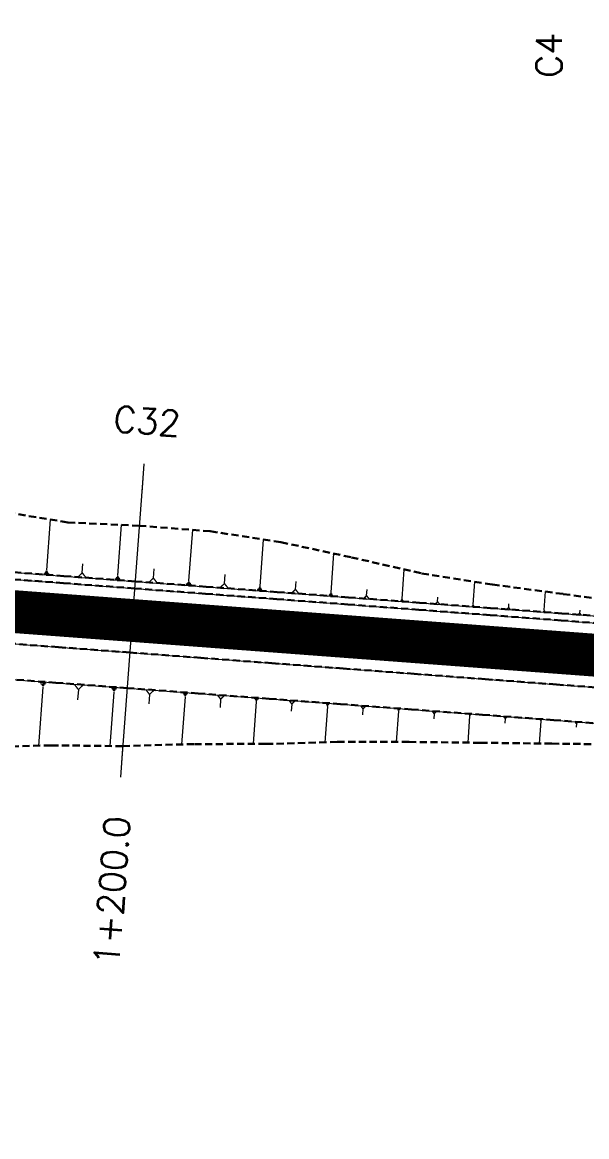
# Model space of a CAD drawing. Header units: metres. Extents: x 544752 to 548977, y 1840603 to 1844608.
# Drawn here: x 547707.7 to 547747.3, y 1842240 to 1842318.1 of the extents above; entities that cross this region are included whole.
import ezdxf

# ---------------------------------------------------------------- set-up
doc = ezdxf.new("R2010")
doc.units = ezdxf.units.M
doc.header["$MEASUREMENT"] = 0
for name, pattern in [('ACAD_ISO02W100', [15, 12, -3]), ('Anordnung Grundriss$0$GESTRICHELT', [0.75, 0.5, -0.25]), ('HIDDEN', [0.375, 0.25, -0.125])]:
    doc.linetypes.add(name, pattern=pattern)
doc.layers.add('C-ROAD', color=7, linetype='Continuous')
for name, color, linetype, lineweight in [('C-ROAD-CORR', 5, 'Continuous', 0), ('C-ROAD-SAMP', 150, 'HIDDEN', 0), ('C-ROAD-SAMP-TEXT', 11, 'Continuous', 0), ('C-TOPO-FEAT', 94, 'Continuous', 5)]:
    doc.layers.add(name, color=color, linetype=linetype, lineweight=lineweight)

msp = doc.modelspace()

# ---------------------------------------------------------------- linework, layer by layer
at = {"layer": 'C-ROAD-CORR', "color": 160, "linetype": 'Continuous'}
for p, q in [((547709.3942391551, 1842279.753727906, 509.2426992675142), (547709.6598303951, 1842283.296207998, 506.874417761262)), ((547714.3802186557, 1842279.379550744, 509.2313738568928), (547714.6455124541, 1842282.918063532, 506.8657446430783)), ((547719.3663689473, 1842279.007651607, 509.2185255006235), (547719.6332471648, 1842282.567297519, 506.8387679961243)), ((547724.3505379844, 1842278.609326314, 509.2233440260387), (547724.5971701568, 1842281.898928638, 507.024120841865)), ((547729.3327008728, 1842278.184242832, 509.2460514098076), (547729.536982246, 1842280.908966347, 507.4244710076877)), ((547711.8867919556, 1842279.560811249, 509.240932850722), (547711.9342087049, 1842280.19326016, 508.8181169083676)), ((547716.8734091544, 1842279.195139761, 509.223921076161), (547716.9220501354, 1842279.843917586, 508.7901886391334)), ((547734.3141297176, 1842277.749368608, 509.2753042729616), (547734.4679722284, 1842279.801333995, 507.9034880453297)), ((547709.1820541802, 1842279.510988123, 509.4146486684249), (547709.5678575537, 1842279.482063191, 509.4146486684249)), ((547709.2351004239, 1842279.571673069, 509.3716613181973), (547709.5244529541, 1842279.54997937, 509.3716613181973)), ((547709.2881466676, 1842279.632358015, 509.3286739679696), (547709.4810483544, 1842279.617895549, 509.3286739679696)), ((547709.3411929114, 1842279.693042961, 509.2856866177419), (547709.4376437548, 1842279.685811728, 509.2856866177419)), ((547714.1682713118, 1842279.137082811, 509.4031306877519), (547714.5536426152, 1842279.108190273, 509.4031306877519)), ((547714.2212581477, 1842279.197699795, 509.3601914800371), (547714.5102866254, 1842279.17603039, 509.3601914800371)), ((547714.2742449837, 1842279.258316778, 509.3172522723223), (547714.4669306355, 1842279.243870508, 509.3172522723223)), ((547714.3272318197, 1842279.318933761, 509.2743130646076), (547714.4235746455, 1842279.311710626, 509.2743130646076)), ((547721.8587406629, 1842278.81231962, 509.2183738226956), (547721.9060285476, 1842279.443049722, 508.7967069687854)), ((547719.1531557865, 1842278.763735578, 509.3913081179494), (547719.5408286499, 1842278.734670484, 509.3913081179494)), ((547719.2064590767, 1842278.824714585, 509.348112463618), (547719.4972137242, 1842278.802915765, 509.348112463618)), ((547719.2597623669, 1842278.885693592, 509.3049168092865), (547719.4535987986, 1842278.871161046, 509.3049168092865)), ((547719.3130656572, 1842278.9466726, 509.261721154955), (547719.4099838729, 1842278.939406326, 509.261721154955)), ((547724.1534997035, 1842278.383914361, 509.3830189244837), (547724.51176274, 1842278.357054217, 509.3830189244837)), ((547724.2027592737, 1842278.440267349, 509.3431001998725), (547724.4714565511, 1842278.420122241, 509.3431001998725)), ((547724.252018844, 1842278.496620337, 509.3031814752612), (547724.4311503621, 1842278.483190265, 509.3031814752612)), ((547724.3012784142, 1842278.552973326, 509.26326275065), (547724.3908441733, 1842278.54625829, 509.26326275065)), ((547726.8418543237, 1842278.399917626, 509.2326031536743), (547726.8833431568, 1842278.95329945, 508.8626465394771)), ((547731.823458649, 1842277.967383975, 509.2602912558772), (547731.8561227769, 1842278.40306108, 508.9690246849732)), ((547739.2970805556, 1842277.334794865, 509.2909854996462), (547739.4172542898, 1842278.937683051, 508.2193943124104)), ((547744.2810868904, 1842276.934299437, 509.2972548423425), (547744.3792218459, 1842278.243232389, 508.4221838117654)), ((547729.1694973048, 1842277.997537818, 509.3783075026889), (547729.4662406871, 1842277.975290002, 509.3783075026889)), ((547729.2102981969, 1842278.044214071, 509.3452434794686), (547729.4328557334, 1842278.02752821, 509.3452434794686)), ((547729.2510990888, 1842278.090890325, 509.3121794562483), (547729.3994707799, 1842278.079766417, 509.3121794562483)), ((547729.2918999809, 1842278.137566578, 509.2791154330279), (547729.3660858263, 1842278.132004624, 509.2791154330279)), ((547734.1912225418, 1842277.608762699, 509.3749051767711), (547734.4146973809, 1842277.592008065, 509.3749051767711)), ((547734.2219493358, 1842277.643914177, 509.3500049508187), (547734.3895554651, 1842277.631348201, 509.3500049508187)), ((547734.2526761298, 1842277.679065654, 509.3251047248663), (547734.3644135492, 1842277.670688336, 509.3251047248663)), ((547734.2834029237, 1842277.714217131, 509.300204498914), (547734.3392716334, 1842277.710028472, 509.300204498914)), ((547736.8053412115, 1842277.538561479, 509.2854983111414), (547736.8297383959, 1842277.863973341, 509.067948212175)), ((547739.2010718895, 1842277.224960874, 509.3687885235593), (547739.3756387614, 1842277.211873028, 509.3687885235593)), ((547739.225074056, 1842277.252419372, 509.349337767581), (547739.35599921, 1842277.242603487, 509.349337767581)), ((547739.2490762225, 1842277.279877869, 509.3298870116028), (547739.3363596585, 1842277.273333947, 509.3298870116028)), ((547739.273078389, 1842277.307336367, 509.3104362556245), (547739.3167201071, 1842277.304064406, 509.3104362556245)), ((547741.7889971567, 1842277.133392522, 509.2948920840785), (547741.8086823666, 1842277.395955641, 509.1193587391559)), ((547744.2026853471, 1842276.844608008, 509.3607894935499), (547744.3452382297, 1842276.833920355, 509.3607894935499)), ((547744.2222857329, 1842276.867030866, 509.344905830748), (547744.3292003949, 1842276.859015126, 509.344905830748)), ((547744.2418861187, 1842276.889453723, 509.3290221679462), (547744.3131625601, 1842276.884109896, 509.3290221679462)), ((547744.2614865046, 1842276.91187658, 509.3131385051443), (547744.2971247252, 1842276.909204667, 509.3131385051443)), ((547746.7731938801, 1842276.735436514, 509.2994637284121), (547746.7892511738, 1842276.949610157, 509.1562805728613)), ((547709.119969586, 1842271.555233993, 509.1277514815771), (547708.8121646254, 1842267.449703461, 506.3830495273345)), ((547709.3658797591, 1842271.83655543, 509.3270309403203), (547708.9187558548, 1842271.870077762, 509.3270309403203)), ((547709.3044022158, 1842271.766225071, 509.2772110756345), (547708.9690592877, 1842271.79136682, 509.2772110756345)), ((547709.2429246726, 1842271.695894712, 509.2273912109487), (547709.0193627204, 1842271.712655877, 509.2273912109487)), ((547709.1814471292, 1842271.625564352, 509.1775713462629), (547709.0696661533, 1842271.633944935, 509.1775713462629)), ((547711.6141768154, 1842271.384384257, 509.1327043436301), (547711.5605905652, 1842270.669645984, 508.6548748599903)), ((547714.1081690232, 1842271.210666546, 509.1357398569018), (547713.8245270011, 1842267.427423484, 506.6064992276095)), ((547714.3347750488, 1842271.469904023, 509.3193757168366), (547713.9227507329, 1842271.500794824, 509.3193757168366)), ((547714.2781235423, 1842271.405094654, 509.2734667518529), (547713.9691053055, 1842271.428262755, 509.2734667518529)), ((547714.221472036, 1842271.340285285, 509.2275577868692), (547714.015459878, 1842271.355730685, 509.2275577868692)), ((547714.1648205295, 1842271.275475915, 509.1816488218855), (547714.0618144507, 1842271.283198616, 509.1816488218855)), ((547716.6025732046, 1842271.042443773, 509.1424489432335), (547716.5537777978, 1842270.391606205, 508.7073394899177)), ((547719.0972074518, 1842270.877289642, 509.1512095316521), (547718.8469727975, 1842267.539637087, 506.9198629568645)), ((547719.2971238114, 1842271.105994119, 509.3132167532381), (547718.9336277349, 1842271.1332466, 509.3132167532381)), ((547719.2471447216, 1842271.048817999, 509.2727149478416), (547718.9745226641, 1842271.069257361, 509.2727149478416)), ((547719.1971656316, 1842270.99164188, 509.2322131424451), (547719.0154175934, 1842271.005268121, 509.2322131424451)), ((547719.1471865417, 1842270.934465761, 509.1917113370486), (547719.0563125226, 1842270.941278881, 509.1917113370486)), ((547721.5915486381, 1842270.708226636, 509.1573568906663), (547721.5487048421, 1842270.136772193, 508.7753180492996)), ((547724.085726165, 1842270.536980725, 509.1620448951375), (547723.8631723917, 1842267.568538276, 507.1775291964483)), ((547724.2635278376, 1842270.740385983, 509.3061309273866), (547723.940241586, 1842270.764623803, 509.3061309273866)), ((547724.2190774194, 1842270.689534668, 509.2701094193243), (547723.9766127308, 1842270.707713034, 509.2701094193243)), ((547724.1746270013, 1842270.638683354, 509.234087911262), (547724.0129838755, 1842270.650802264, 509.234087911262)), ((547724.1301765831, 1842270.587832039, 509.1980664031997), (547724.0493550203, 1842270.593891495, 509.1980664031997)), ((547729.2257195478, 1842270.376541847, 509.3000078593182), (547728.951283691, 1842270.397117195, 509.3000078593182)), ((547726.5801786641, 1842270.36940242, 509.1691848320877), (547726.5425940657, 1842269.868095631, 508.8340423423538)), ((547729.074784721, 1842270.203872284, 509.1776940475391), (547728.885860091, 1842267.683978403, 507.4930499786816)), ((547729.1879858412, 1842270.333374457, 509.2694294063734), (547728.9821589484, 1842270.348805967, 509.2694294063734)), ((547729.1502521344, 1842270.290207066, 509.2388509534287), (547729.013034206, 1842270.300494739, 509.2388509534287)), ((547729.1125184278, 1842270.247039675, 509.2082725004839), (547729.0439094634, 1842270.252183512, 509.2082725004839)), ((547731.5691137732, 1842270.034647431, 509.183733206011), (547731.5373999501, 1842269.611645577, 508.9009405178039)), ((547734.0632881324, 1842269.86335927, 509.1883929643868), (547733.9018757801, 1842267.710426649, 507.7490763338034)), ((547734.1922429724, 1842270.010883712, 509.2928947441392), (547733.9577720236, 1842270.02846276, 509.2928947441392)), ((547734.1600042625, 1842269.974002601, 509.2667692992011), (547733.9841510508, 1842269.987186888, 509.2667692992011)), ((547734.1277655524, 1842269.937121491, 509.240643854263), (547734.0105300781, 1842269.945911015, 509.240643854263)), ((547734.0955268424, 1842269.90024038, 509.2145184093249), (547734.0369091053, 1842269.904635143, 509.2145184093249)), ((547736.5573449148, 1842269.69050286, 509.1920042893623), (547736.5300906752, 1842269.326983337, 508.9489777823844)), ((547739.1623206518, 1842269.643737152, 509.284969276327), (547738.9605238994, 1842269.65886651, 509.284969276327)), ((547739.134574498, 1842269.61199553, 509.2624844867628), (547738.9832269337, 1842269.623342548, 509.2624844867628)), ((547739.0513360368, 1842269.516770663, 509.1950301180702), (547738.9124169567, 1842267.663855352, 507.9562863710148)), ((547739.1068283443, 1842269.580253907, 509.2399996971986), (547739.0059299681, 1842269.587818587, 509.2399996971986)), ((547739.0790821905, 1842269.548512285, 509.2175149076344), (547739.0286330024, 1842269.552294625, 509.2175149076344)), ((547741.5453190857, 1842269.342930789, 509.1979839606544), (547741.5220092997, 1842269.032022745, 508.9901302105905)), ((547744.0392976264, 1842269.169030784, 509.2008976026887), (547743.9219207605, 1842267.603447482, 508.1542461373829)), ((547744.133071831, 1842269.27630855, 509.276889874702), (547743.962567748, 1842269.289091795, 509.276889874702)), ((547744.1096282798, 1842269.249489109, 509.2578918066986), (547743.9817502176, 1842269.259076542, 509.2578918066986)), ((547744.0861847287, 1842269.222669667, 509.2388937386953), (547744.0009326872, 1842269.229061289, 509.2388937386953)), ((547744.0627411775, 1842269.195850225, 509.219895670692), (547744.0201151568, 1842269.199046036, 509.219895670692)), ((547746.5332768767, 1842268.995140242, 509.2038175717674), (547746.5138787084, 1842268.736405711, 509.0308437825666))]:
    msp.add_line(p, q, dxfattribs=at)
at = {"layer": 'C-ROAD-CORR', "color": 5, "linetype": 'Anordnung Grundriss$0$GESTRICHELT', "lineweight": 30, "extrusion": (0.04147128418043651, 0.5531477561748285, 0.8320502944096457), "const_width": 0.1, "elevation": 1042190.834683747}
msp.add_lwpolyline([(-408444.1681811049, -1562367.825074773), (-408443.8829998829, -1562368.205316402), (-408443.597818661, -1562367.825074773)], dxfattribs=at)
at = {"layer": 'C-ROAD-CORR', "color": 5, "linetype": 'Anordnung Grundriss$0$GESTRICHELT', "lineweight": 30, "extrusion": (0.04147128429242194, 0.5531477561893069, 0.8320502943944388), "const_width": 0.1, "elevation": 1042190.825148153}
msp.add_lwpolyline([(-408449.1751696423, -1562367.831529687), (-408448.8826254546, -1562368.221588604), (-408448.5900812674, -1562367.831529687)], dxfattribs=at)
at = {"layer": 'C-ROAD-CORR', "color": 5, "linetype": 'Anordnung Grundriss$0$GESTRICHELT', "lineweight": 30, "extrusion": (0.04147128406309252, 0.5531477562764879, 0.832050294347911), "const_width": 0.1, "elevation": 1042190.815559537}
msp.add_lwpolyline([(-408454.1678279844, -1562367.837713895), (-408453.8834218007, -1562368.21692214), (-408453.5990156167, -1562367.837713895)], dxfattribs=at)
at = {"layer": 'C-ROAD-CORR', "color": 5, "linetype": 'Anordnung Grundriss$0$GESTRICHELT', "lineweight": 30, "extrusion": (0.04147128409407416, 0.5531477561857183, 0.8320502944067105), "const_width": 0.1, "elevation": 1042190.805785716}
msp.add_lwpolyline([(-408459.1328228433, -1562367.844263188), (-408458.8832942218, -1562368.176968017), (-408458.6337656005, -1562367.844263188)], dxfattribs=at)
at = {"layer": 'C-ROAD-CORR', "color": 5, "linetype": 'Anordnung Grundriss$0$GESTRICHELT', "lineweight": 30, "extrusion": (0.04147128427790123, 0.5531477564117926, 0.8320502942472539), "const_width": 0.1, "elevation": 1042190.796679218}
msp.add_lwpolyline([(-408464.0791844989, -1562367.850481284), (-408463.8827307982, -1562368.112419552), (-408463.686277098, -1562367.850481284)], dxfattribs=at)
at = {"layer": 'C-ROAD-CORR', "color": 5, "linetype": 'Anordnung Grundriss$0$GESTRICHELT', "lineweight": 30, "extrusion": (0.0414712839010782, 0.5531477561165251, 0.8320502944623296), "const_width": 0.1, "elevation": 1042190.786305367}
msp.add_lwpolyline([(-408469.0306616711, -1562367.857084398), (-408468.8839283127, -1562368.052728876), (-408468.7371949545, -1562367.857084398)], dxfattribs=at)
at = {"layer": 'C-ROAD-CORR', "color": 5, "linetype": 'Anordnung Grundriss$0$GESTRICHELT', "lineweight": 30, "extrusion": (0.0414712836452346, 0.5531477565607025, 0.8320502941797919), "const_width": 0.1, "elevation": 1042190.777359788}
msp.add_lwpolyline([(-408474.0032984091, -1562367.862792619), (-408473.8849045433, -1562368.020651106), (-408473.766510678, -1562367.862792619)], dxfattribs=at)
at = {"layer": 'C-ROAD-CORR', "color": 5, "linetype": 'Anordnung Grundriss$0$GESTRICHELT', "lineweight": 30, "extrusion": (0.04147128348562862, 0.5531477560713911, 0.8320502945130417), "const_width": 0.1, "elevation": 1042190.766747488}
msp.add_lwpolyline([(-408478.9818938415, -1562367.869759363), (-408478.8853195569, -1562367.998525076), (-408478.7887452719, -1562367.869759363)], dxfattribs=at)
at = {"layer": 'C-ROAD-CORR', "color": 5, "linetype": 'Anordnung Grundriss$0$GESTRICHELT', "lineweight": 30, "extrusion": (0.04147128437040091, 0.5531477563383241, -0.8320502942914855), "const_width": 0.1, "elevation": 1041338.962926466}
msp.add_lwpolyline([(-408443.8995585823, 1562926.725858235), (-408444.2218453803, 1562926.296142505), (-408444.5441321777, 1562926.725858236)], dxfattribs=at)
at = {"layer": 'C-ROAD-CORR', "color": 5, "linetype": 'Anordnung Grundriss$0$GESTRICHELT', "lineweight": 30, "extrusion": (0.0414712841395987, 0.553147756273564, -0.8320502943460418), "const_width": 0.1, "elevation": 1041338.972304315}
msp.add_lwpolyline([(-408448.9291352755, 1562926.719406879), (-408449.222608234, 1562926.328109601), (-408449.5160811928, 1562926.719406879)], dxfattribs=at)
at = {"layer": 'C-ROAD-CORR', "color": 5, "linetype": 'Anordnung Grundriss$0$GESTRICHELT', "lineweight": 30, "extrusion": (0.04147128397960488, 0.5531477563761361, -0.8320502942858262), "const_width": 0.1, "elevation": 1041338.982029276}
msp.add_lwpolyline([(-408453.9654965263, 1562926.712775658), (-408454.2231743779, 1562926.369205189), (-408454.4808522293, 1562926.712775658)], dxfattribs=at)
at = {"layer": 'C-ROAD-CORR', "color": 5, "linetype": 'Anordnung Grundriss$0$GESTRICHELT', "lineweight": 30, "extrusion": (0.04147128429229318, 0.5531477563331875, -0.8320502942987934), "const_width": 0.1, "elevation": 1041338.991745009}
msp.add_lwpolyline([(-408458.9960606274, 1562926.70657728), (-408459.2221077916, 1562926.405181061), (-408459.448154956, 1562926.70657728)], dxfattribs=at)
at = {"layer": 'C-ROAD-CORR', "color": 5, "linetype": 'Anordnung Grundriss$0$GESTRICHELT', "lineweight": 30, "extrusion": (0.04147128395359627, 0.5531477562453861, -0.8320502943740452), "const_width": 0.1, "elevation": 1041339.001021299}
msp.add_lwpolyline([(-408464.0324908631, 1562926.700099904), (-408464.2232290924, 1562926.445782264), (-408464.4139673225, 1562926.700099904)], dxfattribs=at)
at = {"layer": 'C-ROAD-CORR', "color": 5, "linetype": 'Anordnung Grundriss$0$GESTRICHELT', "lineweight": 30, "extrusion": (0.04147128424848194, 0.5531477560415177, -0.8320502944948793), "const_width": 0.1, "elevation": 1041339.010430771}
msp.add_lwpolyline([(-408469.0582651739, 1562926.694100524), (-408469.2221818792, 1562926.475544917), (-408469.3860985846, 1562926.694100524)], dxfattribs=at)
at = {"layer": 'C-ROAD-CORR', "color": 5, "linetype": 'Anordnung Grundriss$0$GESTRICHELT', "lineweight": 30, "extrusion": (0.04147128430174061, 0.5531477560691274, -0.8320502944738698), "const_width": 0.1, "elevation": 1041339.020134414}
msp.add_lwpolyline([(-408474.0818156966, 1562926.687676628), (-408474.2220090534, 1562926.500752152), (-408474.3622024109, 1562926.687676628)], dxfattribs=at)
at = {"layer": 'C-ROAD-CORR', "color": 5, "linetype": 'Anordnung Grundriss$0$GESTRICHELT', "lineweight": 30, "extrusion": (0.04147128459992637, 0.5531477561084814, -0.832050294432845), "const_width": 0.1, "elevation": 1041339.029993863}
msp.add_lwpolyline([(-408479.1043447697, 1562926.681364272), (-408479.2210122641, 1562926.525807613), (-408479.3376797583, 1562926.681364272)], dxfattribs=at)
at = {"layer": 'C-ROAD-CORR', "color": 11, "linetype": 'Anordnung Grundriss$0$GESTRICHELT', "lineweight": 30}
for points in [[(547705.929998324, 1842283.902392872, 506.6660374975839), (547710.8836710708, 1842283.097305289, 506.9427919501896), (547715.8798560955, 1842282.859250334, 506.8404637117659), (547720.8648180707, 1842282.471501322, 506.8382115941906), (547725.8218377052, 1842281.711054834, 507.085121791759), (547730.7560036168, 1842280.645783314, 507.535819016319), (547735.6859515067, 1842279.524251433, 508.0241284131423), (547740.6415775387, 1842278.745216948, 508.2834653873364), (547745.6056258895, 1842278.078520116, 508.467700405285), (547750.5704941552, 1842277.422759381, 508.6446242295426)], [(547705.6159575114, 1842279.71368798, 509.4663446474626), (547710.6019640069, 1842279.339870876, 509.4547785242767), (547715.5879705023, 1842278.966053772, 509.4432124010909), (547720.5739769979, 1842278.592236668, 509.4316462779051), (547725.5599834933, 1842278.218419565, 509.4200801547192), (547730.5459899887, 1842277.844602461, 509.4085140315335), (547735.5319964843, 1842277.470785357, 509.3969479083476), (547740.5180029797, 1842277.096968253, 509.3853817851618), (547745.5040094751, 1842276.723151149, 509.3738156619759), (547750.4900159707, 1842276.349334045, 509.3622495387901), (547755.4760224661, 1842275.975516941, 509.3506834156043), (547760.4620289615, 1842275.601699837, 509.3391172924185), (547765.448035457, 1842275.227882734, 509.3275511692327), (547770.4340419525, 1842274.85406563, 509.3159850460468), (547775.420048448, 1842274.480248526, 509.304418922861), (547780.4060549435, 1842274.106431422, 509.2928527996752), (547785.3920614389, 1842273.732614318, 509.2812866764893)], [(547705.0552318556, 1842272.234678237, 509.3863446474625), (547710.0412383511, 1842271.860861133, 509.3747785242767), (547715.0272448466, 1842271.487044029, 509.3632124010909), (547720.0132513421, 1842271.113226925, 509.351646277905), (547724.9992578375, 1842270.739409821, 509.3400801547192), (547729.985264333, 1842270.365592717, 509.3285140315334), (547734.9712708285, 1842269.991775614, 509.3169479083476), (547739.9572773239, 1842269.61795851, 509.3053817851617), (547744.9432838194, 1842269.244141406, 509.2938156619759), (547749.9292903149, 1842268.870324302, 509.2822495387901)], [(547704.6881398115, 1842267.3383712, 506.1129787846575), (547709.7123414704, 1842267.474004655, 506.4419995676618), (547714.7221196113, 1842267.417255919, 506.6424056034404), (547719.7473304567, 1842267.566349994, 506.9804253191995), (547724.7615631083, 1842267.569015926, 507.2205522999433), (547729.7860963441, 1842267.709071986, 507.5525297616197), (547734.8002528547, 1842267.71072234, 507.7919777908155), (547739.8100048896, 1842267.6536254, 507.9921510386685), (547744.8194545105, 1842267.592494832, 508.1896276545068), (547749.8289307113, 1842267.531718791, 508.387341284288)]]:
    msp.add_polyline3d(points, dxfattribs=at)
at = {"layer": 'C-ROAD-CORR', "color": 92, "linetype": 'Anordnung Grundriss$0$GESTRICHELT', "lineweight": 30}
for points in [[(547705.929998324, 1842283.902392872, 506.6660374975839), (547710.8836710708, 1842283.097305289, 506.9427919501896), (547715.8798560955, 1842282.859250334, 506.8404637117659), (547720.8648180707, 1842282.471501322, 506.8382115941906), (547725.8218377052, 1842281.711054834, 507.085121791759), (547730.7560036168, 1842280.645783314, 507.535819016319), (547735.6859515067, 1842279.524251433, 508.0241284131423), (547740.6415775387, 1842278.745216948, 508.2834653873364), (547745.6056258895, 1842278.078520116, 508.467700405285), (547750.5704941552, 1842277.422759381, 508.6446242295426), (547755.5353624207, 1842276.766998647, 508.8215480538001), (547760.5009536601, 1842276.120881003, 508.9920251084048), (547765.4698274262, 1842275.518545998, 509.1332318179346), (547770.4439271985, 1842274.985915939, 509.2278381427055), (547775.4258103473, 1842274.557101261, 509.2530399718554), (547780.4109496067, 1842274.171716884, 509.24920700661), (547785.3957867379, 1842273.782302694, 509.24806812356)], [(547705.6159575114, 1842279.71368798, 509.4663446474626), (547710.6019640069, 1842279.339870876, 509.4547785242767), (547715.5879705023, 1842278.966053772, 509.4432124010909), (547720.5739769979, 1842278.592236668, 509.4316462779051), (547725.5599834933, 1842278.218419565, 509.4200801547192), (547730.5459899887, 1842277.844602461, 509.4085140315335), (547735.5319964843, 1842277.470785357, 509.3969479083476), (547740.5180029797, 1842277.096968253, 509.3853817851618), (547745.5040094751, 1842276.723151149, 509.3738156619759), (547750.4900159707, 1842276.349334045, 509.3622495387901), (547755.4760224661, 1842275.975516941, 509.3506834156043), (547760.4620289615, 1842275.601699837, 509.3391172924185), (547765.448035457, 1842275.227882734, 509.3275511692327), (547770.4340419525, 1842274.85406563, 509.3159850460468), (547775.420048448, 1842274.480248526, 509.304418922861), (547780.4060549435, 1842274.106431422, 509.2928527996752), (547785.3920614389, 1842273.732614318, 509.2812866764893)], [(547705.0552318556, 1842272.234678237, 509.3863446474625), (547710.0412383511, 1842271.860861133, 509.3747785242767), (547715.0272448466, 1842271.487044029, 509.3632124010909), (547720.0132513421, 1842271.113226925, 509.351646277905), (547724.9992578375, 1842270.739409821, 509.3400801547192), (547729.985264333, 1842270.365592717, 509.3285140315334), (547734.9712708285, 1842269.991775614, 509.3169479083476), (547739.9572773239, 1842269.61795851, 509.3053817851617), (547744.9432838194, 1842269.244141406, 509.2938156619759), (547749.9292903149, 1842268.870324302, 509.2822495387901)], [(547704.6881398115, 1842267.3383712, 506.1129787846575), (547709.7123414704, 1842267.474004655, 506.4419995676618), (547714.7221196113, 1842267.417255919, 506.6424056034404), (547719.7473304567, 1842267.566349994, 506.9804253191995), (547724.7615631083, 1842267.569015926, 507.2205522999433), (547729.7860963441, 1842267.709071986, 507.5525297616197), (547734.8002528547, 1842267.71072234, 507.7919777908155), (547739.8100048896, 1842267.6536254, 507.9921510386685), (547744.8194545105, 1842267.592494832, 508.1896276545068), (547749.8289307113, 1842267.531718791, 508.387341284288)]]:
    msp.add_polyline3d(points, dxfattribs=at)
at = {"layer": 'C-ROAD-CORR', "color": 5, "linetype": 'Anordnung Grundriss$0$GESTRICHELT', "lineweight": 30}
for points in [[(547705.578575801, 1842279.21508733, 509.4863446474625), (547710.5645822965, 1842278.841270227, 509.4747785242767), (547715.550588792, 1842278.467453123, 509.4632124010909), (547720.5365952875, 1842278.093636019, 509.4516462779051), (547725.5226017829, 1842277.719818915, 509.4400801547192), (547730.5086082784, 1842277.346001811, 509.4285140315334), (547735.4946147739, 1842276.972184707, 509.4169479083476), (547740.4806212693, 1842276.598367603, 509.4053817851618), (547745.4666277647, 1842276.224550499, 509.3938156619759), (547750.4526342603, 1842275.850733396, 509.3822495387901)], [(547705.2421404076, 1842274.727681485, 509.4863446474625), (547710.2281469031, 1842274.353864381, 509.4747785242767), (547715.2141533985, 1842273.980047277, 509.4632124010909), (547720.2001598941, 1842273.606230173, 509.4516462779051), (547725.1861663895, 1842273.232413069, 509.4400801547192), (547730.1721728849, 1842272.858595965, 509.4285140315334), (547735.1581793805, 1842272.484778861, 509.4169479083476), (547740.1441858759, 1842272.110961757, 509.4053817851618), (547745.1301923713, 1842271.737144653, 509.3938156619759), (547750.1161988669, 1842271.36332755, 509.3822495387901)]]:
    msp.add_polyline3d(points, dxfattribs=at)
at = {"layer": 'C-ROAD-CORR', "color": 160, "linetype": 'Anordnung Grundriss$0$GESTRICHELT', "lineweight": 30}
for points in [[(547705.578575801, 1842279.21508733, 509.3363446474626), (547710.5645822965, 1842278.841270227, 509.3247785242767), (547715.550588792, 1842278.467453123, 509.3132124010909), (547720.5365952875, 1842278.093636019, 509.3016462779051), (547725.5226017829, 1842277.719818915, 509.2900801547192), (547730.5086082784, 1842277.346001811, 509.2785140315335), (547735.4946147739, 1842276.972184707, 509.2669479083476), (547740.4806212693, 1842276.598367603, 509.2553817851618), (547745.4666277647, 1842276.224550499, 509.2438156619759), (547750.4526342603, 1842275.850733396, 509.2322495387901)], [(547705.2421404076, 1842274.727681485, 509.3363446474626), (547710.2281469031, 1842274.353864381, 509.3247785242767), (547715.2141533985, 1842273.980047277, 509.3132124010909), (547720.2001598941, 1842273.606230173, 509.3016462779051), (547725.1861663895, 1842273.232413069, 509.2900801547192), (547730.1721728849, 1842272.858595965, 509.2785140315335), (547735.1581793805, 1842272.484778861, 509.2669479083476), (547740.1441858759, 1842272.110961757, 509.2553817851618), (547745.1301923713, 1842271.737144653, 509.2438156619759), (547750.1161988669, 1842271.36332755, 509.2322495387901)]]:
    msp.add_polyline3d(points, dxfattribs=at)
at = {"layer": 'C-ROAD-CORR', "color": 150, "linetype": 'Anordnung Grundriss$0$GESTRICHELT', "lineweight": 30}
msp.add_polyline3d([(547705.4103581043, 1842276.971384407, 509.5538446474625), (547710.3963645998, 1842276.597567304, 509.5422785242767), (547715.3823710952, 1842276.2237502, 509.5307124010909), (547720.3683775908, 1842275.849933096, 509.5191462779051), (547725.3543840862, 1842275.476115992, 509.5075801547192), (547730.3403905816, 1842275.102298888, 509.4960140315334), (547735.3263970772, 1842274.728481784, 509.4844479083476), (547740.3124035726, 1842274.35466468, 509.4728817851617), (547745.298410068, 1842273.980847576, 509.4613156619759), (547750.2844165636, 1842273.607030473, 509.4497495387901)], dxfattribs=at)
msp.add_polyline3d([(547705.4103581043, 1842276.971384407, 509.5538446474625), (547710.3963645998, 1842276.597567304, 509.5422785242767), (547715.3823710952, 1842276.2237502, 509.5307124010909), (547720.3683775908, 1842275.849933096, 509.5191462779051), (547725.3543840862, 1842275.476115992, 509.5075801547192), (547730.3403905816, 1842275.102298888, 509.4960140315334), (547735.3263970772, 1842274.728481784, 509.4844479083476), (547740.3124035726, 1842274.35466468, 509.4728817851617), (547745.298410068, 1842273.980847576, 509.4613156619759), (547750.2844165636, 1842273.607030473, 509.4497495387901)], dxfattribs=at)
at = {"layer": 'C-ROAD-SAMP', "color": 1, "linetype": 'Continuous', "lineweight": 13}
msp.add_lwpolyline([(547716.130005303, 1842286.195763191), (547715.3823710952, 1842276.2237502), (547714.6347368875, 1842266.251737209)], dxfattribs=at)
at = {"layer": 'C-ROAD-SAMP-TEXT', "color": 4, "linetype": 'Continuous', "lineweight": 9}
msp.add_line((547716.2047687237, 1842287.19296449), (547716.0552418821, 1842285.198561891), dxfattribs=at)
at = {"layer": 'C-ROAD-SAMP-TEXT', "color": 1, "linetype": 'Continuous', "lineweight": -3}
msp.add_line((547715.3076076745, 1842275.226548901), (547715.4571345161, 1842277.220951499), dxfattribs=at)
at = {"layer": 'C-ROAD-SAMP-TEXT', "color": 4, "linetype": 'Continuous', "lineweight": 5}
msp.add_line((547714.7095003083, 1842267.248938508), (547714.5599734667, 1842265.25453591), dxfattribs=at)
at = {"layer": 'C-TOPO-FEAT', "color": 94, "linetype": 'Continuous', "lineweight": 0, "ltscale": 2}
for points in [[(547705.578575801, 1842279.21508733, 509.0363446474626), (547710.5645822965, 1842278.841270227, 509.0247785242767), (547715.550588792, 1842278.467453123, 509.0132124010909), (547720.5365952875, 1842278.093636019, 509.0016462779051), (547725.5226017829, 1842277.719818915, 508.9900801547192), (547730.5086082784, 1842277.346001811, 508.9785140315335), (547735.4946147739, 1842276.972184707, 508.9669479083476), (547740.4806212693, 1842276.598367603, 508.9553817851618), (547745.4666277647, 1842276.224550499, 508.9438156619759), (547750.4526342603, 1842275.850733396, 508.9322495387901)], [(547705.6159575114, 1842279.71368798, 509.4663446474626), (547710.6019640069, 1842279.339870876, 509.4547785242767), (547715.5879705023, 1842278.966053772, 509.4432124010909), (547720.5739769979, 1842278.592236668, 509.4316462779051), (547725.5599834933, 1842278.218419565, 509.4200801547192), (547730.5459899887, 1842277.844602461, 509.4085140315335), (547735.5319964843, 1842277.470785357, 509.3969479083476), (547740.5180029797, 1842277.096968253, 509.3853817851618), (547745.5040094751, 1842276.723151149, 509.3738156619759), (547750.4900159707, 1842276.349334045, 509.3622495387901)], [(547705.4103581043, 1842276.971384407, 509.4038446474626), (547710.3963645998, 1842276.597567304, 509.3922785242767), (547715.3823710952, 1842276.2237502, 509.3807124010909), (547720.3683775908, 1842275.849933096, 509.3691462779051), (547725.3543840862, 1842275.476115992, 509.3575801547192), (547730.3403905816, 1842275.102298888, 509.3460140315335), (547735.3263970772, 1842274.728481784, 509.3344479083476), (547740.3124035726, 1842274.35466468, 509.3228817851618), (547745.298410068, 1842273.980847576, 509.3113156619759), (547750.2844165636, 1842273.607030473, 509.2997495387901)], [(547705.4103581043, 1842276.971384407, 509.4038446474626), (547710.3963645998, 1842276.597567304, 509.3922785242767), (547715.3823710952, 1842276.2237502, 509.3807124010909), (547720.3683775908, 1842275.849933096, 509.3691462779051), (547725.3543840862, 1842275.476115992, 509.3575801547192), (547730.3403905816, 1842275.102298888, 509.3460140315335), (547735.3263970772, 1842274.728481784, 509.3344479083476), (547740.3124035726, 1842274.35466468, 509.3228817851618), (547745.298410068, 1842273.980847576, 509.3113156619759), (547750.2844165636, 1842273.607030473, 509.2997495387901)], [(547705.4103581043, 1842276.971384407, 509.1038446474626), (547710.3963645998, 1842276.597567304, 509.0922785242767), (547715.3823710952, 1842276.2237502, 509.0807124010909), (547720.3683775908, 1842275.849933096, 509.0691462779051), (547725.3543840862, 1842275.476115992, 509.0575801547192), (547730.3403905816, 1842275.102298888, 509.0460140315334), (547735.3263970772, 1842274.728481784, 509.0344479083476), (547740.3124035726, 1842274.35466468, 509.0228817851618), (547745.298410068, 1842273.980847576, 509.0113156619759), (547750.2844165636, 1842273.607030473, 508.9997495387901)], [(547705.4103581043, 1842276.971384407, 509.1038446474626), (547710.3963645998, 1842276.597567304, 509.0922785242767), (547715.3823710952, 1842276.2237502, 509.0807124010909), (547720.3683775908, 1842275.849933096, 509.0691462779051), (547725.3543840862, 1842275.476115992, 509.0575801547192), (547730.3403905816, 1842275.102298888, 509.0460140315334), (547735.3263970772, 1842274.728481784, 509.0344479083476), (547740.3124035726, 1842274.35466468, 509.0228817851618), (547745.298410068, 1842273.980847576, 509.0113156619759), (547750.2844165636, 1842273.607030473, 508.9997495387901)], [(547705.2421404076, 1842274.727681485, 509.0363446474626), (547710.2281469031, 1842274.353864381, 509.0247785242767), (547715.2141533985, 1842273.980047277, 509.0132124010909), (547720.2001598941, 1842273.606230173, 509.0016462779051), (547725.1861663895, 1842273.232413069, 508.9900801547192), (547730.1721728849, 1842272.858595965, 508.9785140315335), (547735.1581793805, 1842272.484778861, 508.9669479083476), (547740.1441858759, 1842272.110961757, 508.9553817851618), (547745.1301923713, 1842271.737144653, 508.9438156619759), (547750.1161988669, 1842271.36332755, 508.9322495387901)], [(547705.0552318556, 1842272.234678237, 509.3863446474625), (547710.0412383511, 1842271.860861133, 509.3747785242767), (547715.0272448466, 1842271.487044029, 509.3632124010909), (547720.0132513421, 1842271.113226925, 509.351646277905), (547724.9992578375, 1842270.739409821, 509.3400801547192), (547729.985264333, 1842270.365592717, 509.3285140315334), (547734.9712708285, 1842269.991775614, 509.3169479083476), (547739.9572773239, 1842269.61795851, 509.3053817851617), (547744.9432838194, 1842269.244141406, 509.2938156619759), (547749.9292903149, 1842268.870324302, 509.2822495387901)]]:
    msp.add_polyline3d(points, dxfattribs=at)

# ---------------------------------------------------------------- texts
at = {"layer": 'C-ROAD-SAMP-TEXT', "color": 1, "linetype": 'Continuous', "lineweight": 13, "char_height": 1.8, "attachment_point": 5, "bg_fill": 3, "box_fill_scale": 1.416666666666667, "bg_fill_color": 256, "bg_fill_true_color": 13158600, "bg_fill_transparency": 0}
for s, insert, width, rotation in [('{\\Fsimplex.shx|c0;C4}', (547744.6181162004, 1842315.83067601), 3.116571428571429, 90.07382510991503), ('{\\Fsimplex.shx|c0;C32}', (547716.429058986, 1842290.184568387), 4.761428571428572, 355.7123708504709)]:
    msp.add_mtext(s, dxfattribs=dict(at, insert=insert, width=width, rotation=rotation))
at = {"layer": 'C-ROAD-SAMP-TEXT', "color": 1, "linetype": 'Continuous', "lineweight": -3, "insert": (547713.9618661006, 1842257.276925517), "char_height": 1.8, "width": 10.908, "attachment_point": 5, "rotation": 85.7123708504709, "bg_fill": 3, "box_fill_scale": 1.416666666666667, "bg_fill_color": 256, "bg_fill_true_color": 13158600, "bg_fill_transparency": 0}
msp.add_mtext('{\\Fsimplex.shx|c0;1+200.0}', dxfattribs=at)

# ---------------------------------------------------------------- next in the draw order: linework, layer by layer
at = {"layer": 'C-ROAD', "color": 1, "linetype": 'ACAD_ISO02W100', "lineweight": 60, "ltscale": 0.1, "const_width": 3, "flags": 128}
msp.add_lwpolyline([(547447.2669305371, 1842296.325235744), (548177.885715168, 1842241.548372065)], dxfattribs=at)

doc.saveas('drawing.dxf')
